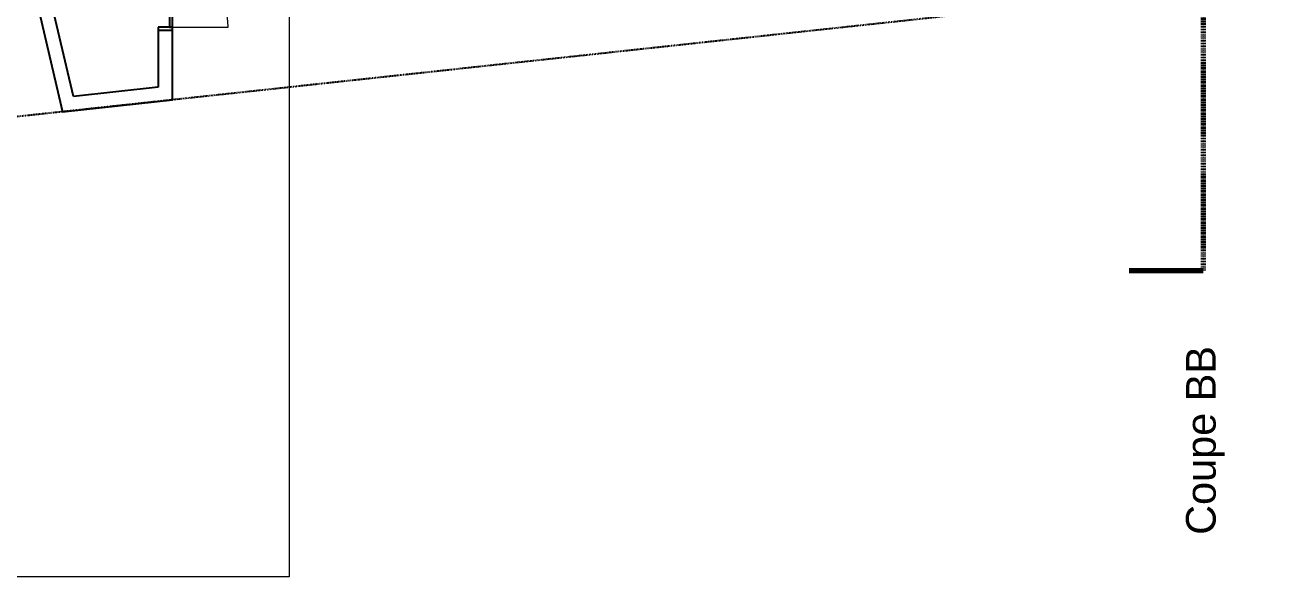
# Model space of a CAD drawing. Header units: millimetres. Extents: x -6389 to 34496, y -2901 to 28906.
# Drawn here: x 3819 to 20860, y -2901 to 4536 of the extents above; entities that cross this region are included whole.
import ezdxf

# ---------------------------------------------------------------- set-up
doc = ezdxf.new("R2010")
doc.units = ezdxf.units.MM
doc.linetypes.add('Dash dot', pattern=[21, 10, -5, 1, -5])
doc.linetypes.add('Double dash', pattern=[55, 20, -5, 10, -5, 10, -5])
for name, color, linetype, lineweight in [('A-DETL-THIN', 151, 'Continuous', 9), ('A-DOOR', 31, 'Continuous', 18), ('A-DOOR-FRAM', 31, 'Continuous', 18), ('A-WALL', 113, 'Continuous', 18), ('C-PROP-LINE', 91, 'Double dash', 25), ('G-ANNO-SYMB', 111, 'Continuous', 9)]:
    doc.layers.add(name, color=color, linetype=linetype, lineweight=lineweight)
doc.styles.add('Arial_1', font='arial.ttf', dxfattribs={"height": 400})

# ---------------------------------------------------------------- blocks, each defined once
blk = doc.blocks.new('DOOR_DOUBLE_SYM - 1585 x 2135-571804-E_0 Copy 1')
at = {"layer": 'A-DOOR', "color": 135}
blk.add_line((752.5, 95), (752.5, 847.5), dxfattribs=at)
at = {"layer": 'A-DOOR', "color": 55, "lineweight": 25}
for p, q in [((0, 95), (-752.5, 95)), ((-752.5, 95), (-752.5, 55)), ((-752.5, 55), (0, 55)), ((0, 95), (0, 55)), ((752.5, 95), (0, 95)), ((0, 55), (0, 95)), ((0, 55), (752.5, 55)), ((752.5, 55), (752.5, 95))]:
    blk.add_line(p, q, dxfattribs=at)
at = {"layer": 'A-DOOR', "color": 135}
for centre, start, end in [((-752.5, 95), 0, 88.39445), ((752.5, 95), 90, 180)]:
    blk.add_arc(centre, 752.5, start, end, dxfattribs=at)
at = {"layer": 'A-DOOR-FRAM', "color": 55, "lineweight": 25}
for p, q in [((-752.5, 95), (-792.5, 95)), ((-792.5, 95), (-792.5, -95)), ((-752.5, -95), (-752.5, 95)), ((752.5, 95), (752.5, -95)), ((792.5, 95), (752.5, 95)), ((792.5, -95), (792.5, 95)), ((-792.5, -95), (-752.5, -95)), ((752.5, -95), (792.5, -95))]:
    blk.add_line(p, q, dxfattribs=at)
blk = doc.blocks.new('Family - ___-602283-E_0 Copy 1')
at = {"layer": 'C-PROP-LINE', "color": 1, "linetype": 'Dash dot'}
blk.add_line((29883, 6135), (2239, 3144), dxfattribs=at)
blk = doc.blocks.new('Coupe - SEC_VER__TAIL-248176-E_0 Copy 1')
at = {"layer": 'G-ANNO-SYMB', "lineweight": 70}
blk.add_line((0, 0), (0, 10), dxfattribs=at)

msp = doc.modelspace()

# ---------------------------------------------------------------- linework, layer by layer
at = {"layer": 'A-DETL-THIN'}
for p, q in [((7374, 10737), (7374, -2901)), ((7374, -2901), (-6389, -2901))]:
    msp.add_line(p, q, dxfattribs=at)
at = {"layer": 'A-WALL', "color": 55, "lineweight": 25}
for p, q in [((2239, 12213), (4323, 3369)), ((4469, 3576), (3885, 6056)), ((5612, 4471), (5612, 3700)), ((5802, 3529), (5802, 4471)), ((5612, 3700), (4469, 3576)), ((4323, 3369), (5802, 3529))]:
    msp.add_line(p, q, dxfattribs=at)
at = {"layer": 'G-ANNO-SYMB', "linetype": 'Dash dot', "lineweight": 70}
msp.add_line((19694, 24686), (19694, 1225), dxfattribs=at)

# ---------------------------------------------------------------- block references
at = {"layer": 'A-DOOR', "color": 135, "rotation": 269.9999999999999}
msp.add_blockref('DOOR_DOUBLE_SYM - 1585 x 2135-571804-E_0 Copy 1', (5707, 5263), dxfattribs=at)
at = {"layer": 'C-PROP-LINE', "color": 1, "linetype": 'Dash dot'}
msp.add_blockref('Family - ___-602283-E_0 Copy 1', (0, 0), dxfattribs=at)
at = {"layer": 'G-ANNO-SYMB', "lineweight": 70, "xscale": 99.99999999999993, "yscale": 99.99999999999993, "zscale": 99.99999999999993, "rotation": 89.99999999999947}
msp.add_blockref('Coupe - SEC_VER__TAIL-248176-E_0 Copy 1', (19694, 1225), dxfattribs=at)

# ---------------------------------------------------------------- texts
at = {"layer": 'G-ANNO-SYMB', "insert": (19462, -2337), "char_height": 400, "width": 3102.53, "attachment_point": 1, "rotation": 90, "style": 'Arial_1', "bg_fill": 3, "box_fill_scale": 1.25, "bg_fill_color": 256, "bg_fill_true_color": 13158600, "bg_fill_transparency": 0}
msp.add_mtext('Coupe BB', dxfattribs=at)

doc.saveas('drawing.dxf')
